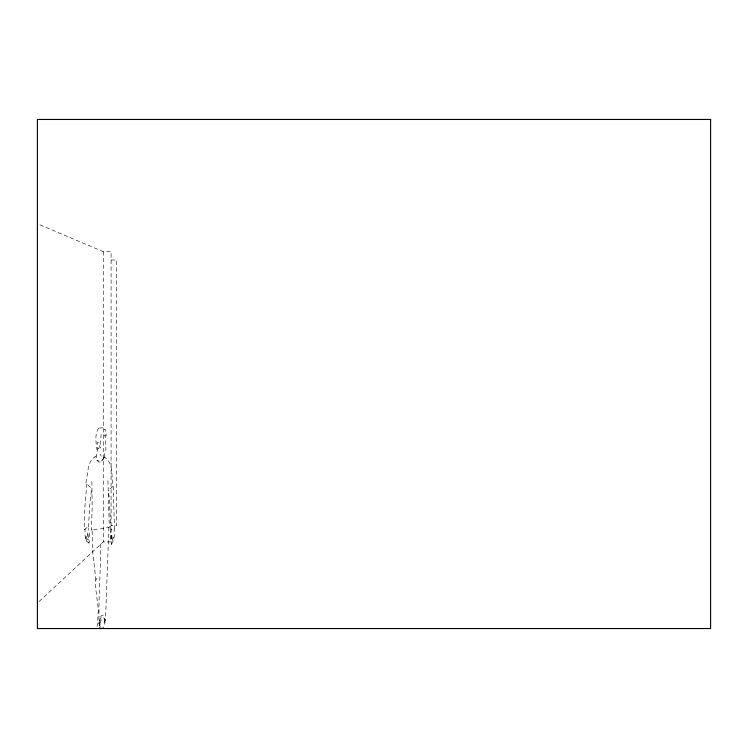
<?xml version="1.0" encoding="UTF-8"?>
<svg xmlns="http://www.w3.org/2000/svg" width="748" height="748" viewBox="0 0 748 748"><rect width="100%" height="100%" fill="white"/><g stroke="black" fill="none" stroke-linecap="round" stroke-linejoin="round"><path stroke-width="0.56" stroke-dasharray="3.74 2.81" d="M107.936 480.637L109.302 527.424L107.712 527.144L101.644 528.752L92.135 529.612L92.49 549.593L95.866 579.971M108.871 527.34L105.496 620.429L103.093 615.632L101.345 615.669C99.447 618.166 98.988 622.476 100.802 625.122L100.821 626.562M100.288 543.983C101.167 571.229 97.895 598.503 99.288 625.693L99.549 626.403L97.062 626.646L97.343 624.44L99.007 622.486M97.923 447.818C97.474 452.409 93.724 458.374 98.446 461.937L100.625 462.049L101.952 461.31L104.337 457.15M86.815 483.816L84.702 508.995L84.431 529.827L86.684 527.63L88.395 528.312L89.797 504.685L91.724 488.435M113.416 537.064L111.209 544.385L112.088 538.345L111.742 533.848L111.125 540.411C109.442 539.607 110.695 532.38 110.91 529.678L114.5 529.173L113.2 486.219C110.882 476.691 114.248 462.993 104.206 457.093L103.046 457.654L101.915 457.252L99.989 454.13M99.914 623.14L101.092 620.148L102.121 619.671L104.122 620.896L104.935 622.832L102.962 628.292M104.935 622.832L105.038 620.167M104.206 457.093L104.972 450.661L105.926 449.567L105.403 437.169L104.019 434.775L101.139 434.064L100.167 448.099L98.624 442.517L97.661 442.003C96.763 443.424 97.53 450.156 99.026 448.351M86.048 536.316L88.909 543.104L86.824 541.384L85.094 535.942L85.001 528.771M105.131 436.112L105.571 435.317L106.281 435.804L105.851 434.261L106.459 433.588L105.103 429.268L104.094 429.866L104 428.931L102.71 428.819L102.775 427.725L99.821 428.137L100.008 426.678C94.145 432.727 95.996 441.675 96.819 449.193L97.147 449.726M100.363 624.636L99.578 625.954L99.97 619.709L101.606 616.988L104 618.082L105.103 622.093M96.997 578.185L95.314 580.831L95.052 582.973L98.371 609.732L97.567 623.215L98.231 622.729M104.075 457.851L101.457 460.646L99.867 461.217L96.941 460.506M39.111 601.486L103.271 541.917L111.087 541.917L111.087 251.646L103.271 251.646L39.522 224.634M112.864 486.518L107.955 490.398M92.135 529.612L91.331 530.173L92.2 507.181L91.808 479.066M96.305 456C86.413 460.974 88.423 473.858 85.88 482.815L91.163 488.444L91.985 488.425M110.91 529.678L109.115 496.363L108.123 490.342M111.321 544.114C114.696 540.29 114.556 534.156 114.051 529.201M111.087 260.024L116.669 260.024L116.669 525.732L111.087 525.732M89.059 542.711L89.564 541.767L87.647 537.055L87.591 532.202L88.498 537.167L89.143 538.336L89.994 537.849L88.199 528.238M86.721 541.056L85.384 536.849M103.271 251.646L103.271 541.917"/><path stroke-width="1.12" d="M99.493 628.544L102.962 628.292M99.68 627.796L100.269 628.292M710.6 119.456L37.4 119.456L37.4 628.544L710.6 628.544L710.6 119.456"/></g></svg>
